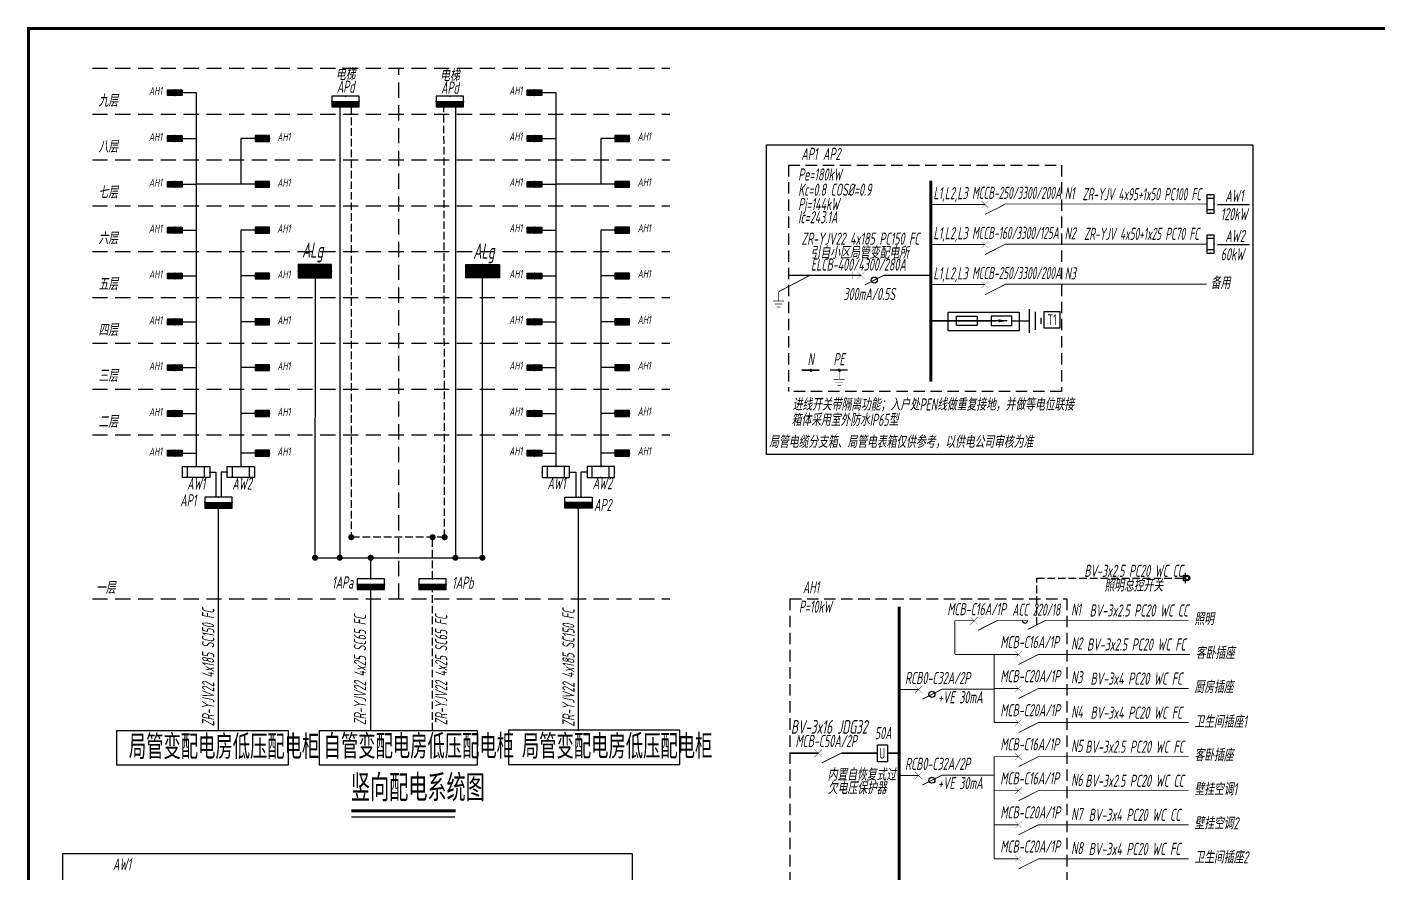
# Model space of a CAD drawing. Extents: x 3753737 to 4713801, y -857380 to 24339.
# Drawn here: x 4113161 to 4157610, y -658628 to -630804 of the extents above; entities that cross this region are included whole.
import ezdxf
from ezdxf.enums import TextEntityAlignment as Align

# ---------------------------------------------------------------- set-up
doc = ezdxf.new("R2010")
doc.units = 0
doc.header["$LTSCALE"] = 1000
doc.header["$MEASUREMENT"] = 0
for name, pattern in [('CONTINOUS', [0]), ('DASH', [0.35, 0.25, -0.1]), ('DASH4', [0.1875, 0.125, -0.0625]), ('DASHED', [0.75, 0.5, -0.25])]:
    doc.linetypes.add(name, pattern=pattern)
doc.layers.get('0').update_dxf_attribs({"linetype": 'CONTINUOUS'})
for name, color, linetype in [('!!电气', 1, 'CONTINUOUS'), ('ANNO-NOTE', 7, 'CONTINUOUS'), ('DIM-照明', 7, 'CONTINUOUS'), ('ELEMENT', 3, 'CONTINUOUS'), ('EQUIP', 3, 'CONTINUOUS'), ('EQUIP-照明', 3, 'CONTINUOUS'), ('EQUIP-箱柜', 3, 'CONTINUOUS'), ('WIRE-SECU-1', 30, 'CONTINUOUS'), ('WIRE-照明', 2, 'CONTINUOUS'), ('照明平面文字层', 3, 'CONTINUOUS')]:
    doc.layers.add(name, color=color, linetype=linetype)
doc.layers.add('图框', color=147, linetype='CONTINUOUS', lineweight=20)
doc.styles.add('_TCH_LABEL', font='COMPLEX', dxfattribs={"bigfont": 'GBCBIG'})
doc.styles.add('HZTXT', font='gbeitc.shx', dxfattribs={"width": 0.8, "height": 400, "bigfont": 'hztxt.shx'})
doc.styles.add('SM1', font='realsz.shx', dxfattribs={"width": 0.75, "bigfont": 'realhz.shx'})
doc.styles.get("Standard").update_dxf_attribs({"font": 'gbenor.shx', "bigfont": 'gbcbig.shx'})
doc.styles.add('TSSD_Dimension', font='Tssdeng.shx', dxfattribs={"width": 0.7, "bigfont": 'tssdchn.shx'})

# ---------------------------------------------------------------- blocks, each defined once
blk = doc.blocks.new('1107AA')
at = {"color": 3, "linetype": 'Continuous'}
for points, const_width in [([(0, -7.5), (-3.79, 0)], 0.3), ([(-1.25, 1.25), (1.25, -1.25)], 0.1), ([(1.25, 1.25), (-1.25, -1.25)], 0.1)]:
    blk.add_lwpolyline(points, dxfattribs=dict(at, const_width=const_width))
blk = doc.blocks.new('0114')
at = {"color": 3, "linetype": 'Continuous', "const_width": 0.3}
for points in [[(0, 0), (0, -4.58)], [(-2.75, -4.58), (2.75, -4.58)], [(-1.83, -6.01), (1.83, -6.01)], [(-0.86, -7.5), (0.86, -7.5)]]:
    blk.add_lwpolyline(points, dxfattribs=at)
blk = doc.blocks.new('*X28')
at = {"color": 0}
for p, q in [((197.1, 124.2), (199.7, 126.7)), ((197.2, 123.8), (200.1, 126.7)), ((197.2, 124.6), (199.2, 126.7)), ((197.3, 123.4), (200.4, 126.6)), ((197.3, 125.2), (198.6, 126.5)), ((197.4, 123.1), (200.7, 126.5)), ((197.5, 122.9), (201, 126.3)), ((197.7, 122.6), (201.2, 126.1)), ((197.9, 122.4), (201.4, 125.9)), ((198.1, 122.2), (201.6, 125.7)), ((198.4, 122), (201.8, 125.4)), ((198.7, 121.9), (201.9, 125.2)), ((199, 121.8), (202, 124.8)), ((199.4, 121.7), (202.1, 124.5)), ((199.8, 121.7), (202.1, 124.1)), ((200.3, 121.8), (202, 123.5)), ((201.2, 122.3), (201.6, 122.7))]:
    blk.add_line(p, q, dxfattribs=at)
blk = doc.blocks.new('HC000089')
at = {"color": 4, "linetype": 'Continuous', "const_width": 0.2}
blk.add_lwpolyline([(-1.8, -1.8, 0.198912), (0, -2.5, 0.198912), (1.8, -1.8, 0.198912), (2.5, 0, 0.198912), (1.8, 1.8, 0.198912), (0, 2.5, 0.198912), (-1.8, 1.8, 0.198912), (-2.5, 0, 0.198912)], format="xyb", close=True, dxfattribs=at)
at = {"color": 4}
blk.add_blockref('*X28', (-199.6, -124.2), dxfattribs=at)
blk = doc.blocks.new('A$C7C37685A')
at = {"layer": 'ELEMENT'}
for p, q in [((294, 104), (294, -104)), ((745, 104), (294, 104)), ((641, 0), (294, 0)), ((745, -104), (745, 104)), ((1135, -260), (1135, 260)), ((1264, -195), (1264, 195)), ((1394, -65), (1394, 65)), ((294, -104), (745, -104))]:
    blk.add_line(p, q, dxfattribs=at)
for points in [[(294, 0), (0, 0)], [(745, 0), (1135, 0)]]:
    blk.add_lwpolyline(points, dxfattribs=at)
for points in [[(658, 0), (450, -35), (450, 35), (658, 0)], [(450, 35), (658, 0), (450, -35), (450, 35)], [(450, -35), (450, 35), (658, 0), (450, 35)]]:
    blk.add_solid(points, dxfattribs=at)
blk = doc.blocks.new('A$C64190E90')
at = {"layer": 'DIM-照明', "color": 3}
blk.add_lwpolyline([(0, 104), (450, 104), (450, -104), (0, -104)], close=True, dxfattribs=at)
at = {"layer": 'DIM-照明'}
blk.add_blockref('A$C7C37685A', (466, 0), dxfattribs=at)
blk = doc.blocks.new('A$C5F6A5641')
at = {"layer": 'WIRE-照明', "color": 3}
for p, q in [((0, 0), (2337, 0)), ((0, -611), (0, 0)), ((2337, 0), (2337, -611)), ((2337, -611), (0, -611))]:
    blk.add_line(p, q, dxfattribs=at)
blk = doc.blocks.new('$equip$00001428')
for p, q in [((0.75, 0.6), (-0.75, 0.6)), ((-0.75, 0.6), (-0.75, 0)), ((-0.75, 0), (0.75, 0)), ((-0.469, 0.6), (-0.469, 0)), ((0.469, 0.6), (0.469, 0)), ((0.75, 0), (0.75, 0.6))]:
    blk.add_line(p, q)
for p in [(-0.75, 0.3), (0, 0.6), (0, 0), (0.75, 0.3)]:
    blk.add_point(p)
at = {"style": '_TCH_LABEL', "flags": 9}
blk.add_attdef('A', (0, 0), '', height=0.00002, dxfattribs=at)
blk = doc.blocks.new('A$C2FB505A5')
at = {"color": 3, "linetype": 'Continuous'}
for points, const_width in [([(-125, -125), (125, 125)], 10), ([(-125, 125), (125, -125)], 10), ([(771, 11), (125, -316)], 30)]:
    blk.add_lwpolyline(points, dxfattribs=dict(at, const_width=const_width))
at = {"layer": 'DIM-照明', "color": 3, "linetype": 'Continuous', "const_width": 28.8}
blk.add_lwpolyline([(771, 11), (1064, 11)], dxfattribs=at)
at = {"layer": 'DIM-照明', "color": 3, "linetype": 'Continuous'}
blk.add_circle((438, -157), 100, dxfattribs=at)
blk = doc.blocks.new('*X9')
at = {"color": 0}
for p, q in [((-250, 33), (-183, 100)), ((-250, 68), (-218, 100)), ((-247, 0), (-147, 100)), ((-212, 0), (-112, 100)), ((-177, 0), (-77, 100)), ((-141, 0), (-41, 100)), ((-106, 0), (-6, 100)), ((-71, 0), (29, 100)), ((-35, 0), (65, 100)), ((0, 0), (100, 100)), ((35, 0), (135, 100)), ((71, 0), (171, 100)), ((106, 0), (206, 100)), ((141, 0), (241, 100)), ((177, 0), (250, 73)), ((212, 0), (250, 38)), ((247, 0), (250, 3))]:
    blk.add_line(p, q, dxfattribs=at)
blk = doc.blocks.new('$equip$00001414')
for p, q in [((0.75, 0.6), (-0.75, 0.6)), ((-0.75, 0.6), (-0.75, 0)), ((-0.75, 0.3), (0.75, 0.3)), ((-0.75, 0), (0.75, 0)), ((0.75, 0), (0.75, 0.6))]:
    blk.add_line(p, q)
at = {"const_width": 0.3}
blk.add_lwpolyline([(-0.75, 0.15), (0.75, 0.15)], dxfattribs=at)
for p in [(-0.75, 0.3), (0, 0.6), (0, 0), (0.75, 0.3)]:
    blk.add_point(p)
at = {"xscale": 0.00300000000061118, "yscale": 0.00300000000061118, "zscale": 0.00300000000061118}
blk.add_blockref('*X9', (0, 0), dxfattribs=at)
at = {"style": '_TCH_LABEL', "flags": 9}
blk.add_attdef('A', (0, 0), '', height=0.00002, dxfattribs=at)
blk = doc.blocks.new('*X7')
at = {"color": 0}
for p, q in [((-250, 33), (-83, 200)), ((-250, 68), (-118, 200)), ((-250, 104), (-154, 200)), ((-250, 139), (-189, 200)), ((-250, 174), (-224, 200)), ((-247, 0), (-47, 200)), ((-212, 0), (-12, 200)), ((-177, 0), (23, 200)), ((-141, 0), (59, 200)), ((-106, 0), (94, 200)), ((-71, 0), (129, 200)), ((-35, 0), (165, 200)), ((0, 0), (200, 200)), ((35, 0), (235, 200)), ((71, 0), (250, 179)), ((106, 0), (250, 144)), ((141, 0), (250, 109)), ((177, 0), (250, 73)), ((212, 0), (250, 38)), ((247, 0), (250, 3))]:
    blk.add_line(p, q, dxfattribs=at)
blk = doc.blocks.new('$equip$00001421')
for p, q in [((0.75, 0.6), (-0.75, 0.6)), ((-0.75, 0.6), (-0.75, 0)), ((-0.75, 0), (0.75, 0)), ((0.75, 0), (0.75, 0.6))]:
    blk.add_line(p, q)
at = {"const_width": 0.6}
blk.add_lwpolyline([(-0.75, 0.3), (0.75, 0.3)], dxfattribs=at)
for p in [(-0.75, 0.3), (0, 0.6), (0, 0), (0.75, 0.3)]:
    blk.add_point(p)
at = {"xscale": 0.00300000000061118, "yscale": 0.00300000000061118, "zscale": 0.00300000000061118}
blk.add_blockref('*X7', (0, 0), dxfattribs=at)
at = {"style": '_TCH_LABEL', "flags": 9}
blk.add_attdef('A', (0, 0), '', height=0.00002, dxfattribs=at)
blk = doc.blocks.new('A$C46350062')
at = {"layer": 'DIM-照明', "color": 3, "linetype": 'Continuous', "const_width": 28.8}
for points in [[(-590, 0), (-868, 0)], [(0, 0), (-590, -298)]]:
    blk.add_lwpolyline(points, dxfattribs=at)
at = {"layer": 'DIM-照明', "color": 3, "linetype": 'Continuous'}
blk.add_arc((-678, 0), 88.4, 180.9398, 0, dxfattribs=at)
blk = doc.blocks.new('$equip$00001230')
for p, q in [((0.25, 0.71), (0.25, 0.39)), ((0.25, 0.39), (0.5, 0.39)), ((0.5, 0.39), (0.5, -0.39)), ((0.5, -0.39), (0.25, -0.39)), ((0.25, -0.39), (0.25, -0.71))]:
    blk.add_line(p, q)
for radius in [0.357, 0.25]:
    blk.add_circle((0, 0), radius)
at = {"layer": 'EQUIP-照明'}
for p in [(-0.36, 0), (0, 0.36), (0.5, 0), (0, -0.36)]:
    blk.add_point(p, dxfattribs=at)
at = {"layer": 'EQUIP-照明', "flags": 9}
blk.add_attdef('A', (0, 0), '', height=0.00002, dxfattribs=at)
blk = doc.blocks.new('A$C7F327A38')
at = {"layer": 'DIM-照明'}
blk.add_lwpolyline([(0, 329), (555, 329), (555, 0), (0, 0)], close=True, dxfattribs=at)
at = {"layer": 'EQUIP', "style": 'TSSD_Dimension', "width": 0.7}
blk.add_text('U', height=350, rotation=90, dxfattribs=at).set_placement((280, 153), align=Align.MIDDLE)

msp = doc.modelspace()

# ---------------------------------------------------------------- linework, layer by layer
at = {"layer": '!!电气', "color": 0}
for p, q in [((4120203.4, -634469.7), (4120203.4, -635979.3)), ((4132051.4, -634469.7), (4132051.4, -635979.3)), ((4120203.4, -635979.3), (4118729, -635979.3)), ((4132051.4, -635979.3), (4130576.9, -635979.3))]:
    msp.add_line(p, q, dxfattribs=at)
at = {"layer": '!!电气', "color": 1}
msp.add_lwpolyline([(4137511.8, -634683), (4153520.8, -634683), (4153520.8, -644885.3), (4137511.8, -644885.3)], close=True, dxfattribs=at)
at = {"layer": '!!电气', "color": 2, "linetype": 'DASH'}
msp.add_lwpolyline([(4146405.8, -650490.8), (4146407.6, -648947.5), (4151240, -648947.5)], dxfattribs=at)
at = {"layer": '!!电气'}
for points in [[(4116123.6, -653968.4), (4121762.9, -653968.4), (4121762.9, -655109.6), (4116123.6, -655109.6)], [(4122793.1, -653965.6), (4127987.2, -653965.6), (4127987.2, -655106.9), (4122793.1, -655106.9)], [(4134656.7, -653958.2), (4129017.4, -653958.2), (4129017.4, -655089.3), (4134656.7, -655089.3)]]:
    msp.add_lwpolyline(points, close=True, dxfattribs=at)
at = {"layer": '!!电气', "color": 6}
msp.add_lwpolyline([(4114341.5, -658014.2), (4133091.5, -658014.2), (4133091.5, -687269), (4114341.5, -687269)], close=True, dxfattribs=at)
at = {"color": 3, "linetype": 'Continuous'}
for points, const_width in [([(4140340.5, -638864.2), (4140340.5, -639115.6)], 10), ([(4140493.4, -639106.2), (4140743.4, -638856.2)], 10), ([(4140493.4, -638856.2), (4140743.4, -639106.2)], 10), ([(4141389.9, -638970.4), (4140743.4, -639297.2)], 30), ([(4144220.4, -650478.5), (4144470.4, -650228.5)], 10), ([(4144220.4, -650228.5), (4144470.4, -650478.5)], 10), ([(4145116.8, -650342.6), (4144470.4, -650669.4)], 30), ([(4139085.6, -654843.3), (4139335.6, -654593.3)], 10), ([(4139085.6, -654593.3), (4139335.6, -654843.3)], 10), ([(4139982.1, -654707.5), (4139335.6, -655034.3)], 30)]:
    msp.add_lwpolyline(points, dxfattribs=dict(at, const_width=const_width))
at = {"layer": 'ANNO-NOTE', "color": 7}
msp.add_line((4123842, -656810.5), (4127252.7, -656810.5), dxfattribs=at)
msp.add_line((4123842, -656810.5), (4127252.7, -656810.5), dxfattribs=at)
at = {"layer": 'DIM-照明', "color": 84, "linetype": 'DASHED'}
for p, q in [((4115316.3, -632159), (4134331.4, -632159)), ((4125400.6, -649631.6), (4125400.6, -632159)), ((4115316.3, -633668.6), (4134331.4, -633668.6)), ((4115316.3, -635178.3), (4134331.4, -635178.3)), ((4115316.3, -636687.9), (4134331.4, -636687.9)), ((4115316.3, -638197.6), (4134331.4, -638197.6)), ((4115316.3, -639707.2), (4134331.4, -639707.2)), ((4115316.3, -641216.9), (4134331.4, -641216.9)), ((4115316.3, -642726.5), (4134331.4, -642726.5)), ((4115316.3, -644236.1), (4134331.4, -644236.1)), ((4115316.3, -649631.6), (4134331.4, -649631.6))]:
    msp.add_line(p, q, dxfattribs=at)
at = {"layer": 'DIM-照明', "color": 7, "linetype": 'CONTINOUS'}
for p, q in [((4118264.5, -632960), (4118729, -632960)), ((4130112.4, -632960), (4130576.9, -632960)), ((4118264.5, -634469.7), (4118729, -634469.7)), ((4120668, -634469.7), (4120203.4, -634469.7)), ((4130112.4, -634469.7), (4130576.9, -634469.7)), ((4132515.9, -634469.7), (4132051.4, -634469.7)), ((4118264.5, -635979.3), (4118729, -635979.3)), ((4120668, -635979.3), (4120203.4, -635979.3)), ((4130112.4, -635979.3), (4130576.9, -635979.3)), ((4132515.9, -635979.3), (4132051.4, -635979.3)), ((4118264.5, -637489), (4118729, -637489)), ((4120668, -637489), (4120203.4, -637489)), ((4130112.4, -637489), (4130576.9, -637489)), ((4132515.9, -637489), (4132051.4, -637489)), ((4118264.5, -638998.6), (4118729, -638998.6)), ((4120668, -638998.6), (4120203.4, -638998.6)), ((4130112.4, -638998.6), (4130576.9, -638998.6)), ((4132515.9, -638998.6), (4132051.4, -638998.6)), ((4118264.5, -640508.3), (4118729, -640508.3)), ((4120668, -640508.3), (4120203.4, -640508.3)), ((4130112.4, -640508.3), (4130576.9, -640508.3)), ((4132515.9, -640508.3), (4132051.4, -640508.3)), ((4118264.5, -642017.9), (4118729, -642017.9)), ((4120668, -642017.9), (4120203.4, -642017.9)), ((4130112.4, -642017.9), (4130576.9, -642017.9)), ((4132515.9, -642017.9), (4132051.4, -642017.9)), ((4118264.5, -643527.5), (4118729, -643527.5)), ((4120668, -643527.5), (4120203.4, -643527.5)), ((4130112.4, -643527.5), (4130576.9, -643527.5)), ((4132515.9, -643527.5), (4132051.4, -643527.5)), ((4118264.5, -644833.9), (4118729, -644833.9)), ((4120668, -644833.9), (4120203.4, -644833.9)), ((4130112.4, -644833.9), (4130576.9, -644833.9)), ((4132515.9, -644833.9), (4132051.4, -644833.9))]:
    msp.add_line(p, q, dxfattribs=at)
at = {"layer": 'DIM-照明', "color": 7}
for p, q in [((4118729, -632960), (4118729, -645278.5)), ((4130576.9, -632960), (4130576.9, -645278.5)), ((4127270.8, -633436.4), (4127267.7, -648280.6)), ((4152353.8, -636645.3), (4153411.7, -636645.3)), ((4120203.4, -637489), (4120203.4, -645278.5)), ((4132051.4, -637489), (4132051.4, -645278.5)), ((4152353.8, -637965.3), (4153411.7, -637965.3)), ((4122651.7, -648280.8), (4122660.7, -639060.6)), ((4128154.4, -648280.8), (4128163.1, -639061.7)), ((4119179, -645458.5), (4119381.9, -645458.5)), ((4119381.9, -645458.5), (4119381.9, -646282.7)), ((4119753.4, -645458.5), (4119550.5, -645458.5)), ((4119550.5, -645458.5), (4119550.5, -646282.7)), ((4131026.9, -645458.5), (4131229.8, -645458.5)), ((4131229.8, -645458.5), (4131229.8, -646282.7)), ((4131601.4, -645458.5), (4131398.4, -645458.5)), ((4131398.4, -645458.5), (4131398.4, -646282.7)), ((4119466.2, -653979.3), (4119466.2, -646642.7)), ((4131314.1, -653979.3), (4131314.1, -646642.7)), ((4124477.1, -653965.6), (4124477.1, -649329.6))]:
    msp.add_line(p, q, dxfattribs=at)
at = {"layer": 'DIM-照明', "color": 7, "linetype": 'DASH'}
for p, q in [((4123838.6, -633436.7), (4123838.6, -647603.4)), ((4126912.6, -647603.4), (4126889, -633436.4)), ((4126912.6, -647604), (4123838.6, -647603.4)), ((4126515.6, -653965.6), (4126515.6, -649329.6))]:
    msp.add_line(p, q, dxfattribs=at)
at = {"layer": 'DIM-照明', "color": 3, "linetype": 'DASH4', "ltscale": 3}
for p, q in [((4138234.8, -635353.4), (4147221.6, -635353.4)), ((4138234.8, -635353.4), (4138234.8, -642807.8)), ((4147221.6, -635353.4), (4147221.6, -642807.8)), ((4147221.6, -642807.8), (4138234.8, -642807.8)), ((4138282, -649629.1), (4147393, -649629.2)), ((4138282, -649629.1), (4138282, -661282.6)), ((4147393.1, -649629.2), (4147393, -661282.7))]:
    msp.add_line(p, q, dxfattribs=at)
at = {"layer": 'DIM-照明', "color": 7}
for points in [[(4123456.8, -633436.7), (4123456.6, -648279.9)], [(4122646.8, -648279.6), (4128154.4, -648280.8)], [(4124477.1, -648969.6), (4124477.1, -648280.8)]]:
    msp.add_lwpolyline(points, dxfattribs=at)
at = {"layer": 'DIM-照明', "color": 3, "const_width": 100}
for points in [[(4142918, -635865.3), (4142918, -642477.9)], [(4141877.7, -649891.9), (4141877.7, -661003.4)]]:
    msp.add_lwpolyline(points, dxfattribs=at)
at = {"layer": 'DIM-照明', "color": 3, "linetype": 'Continuous'}
for points, const_width in [([(4142918, -636645.3), (4144699.9, -636645.3)], 28.8), ([(4145353, -636633.6), (4152005.3, -636633.6)], 28.8), ([(4142918, -637965.3), (4144699.9, -637965.3)], 28.8), ([(4145353, -637953.5), (4152005.3, -637953.5)], 28.8), ([(4137905.5, -639523.8), (4138935.1, -638981.2)], 28.8), ([(4138234.8, -638981.2), (4140618.4, -638981.2)], 49.9), ([(4141378.9, -638981.2), (4142918, -638981.2)], 49.9), ([(4141389.9, -638970.4), (4141682.3, -638970.4)], 28.8), ([(4142918, -639285.2), (4144699.9, -639285.2)], 28.8), ([(4145353, -639273.4), (4152005.3, -639273.4)], 28.8), ([(4142918, -640480), (4145065.7, -640480)], 47.2), ([(4138667.6, -642104.9), (4139248.1, -642104.9)], 47.5), ([(4139605.1, -642100.7), (4140185.5, -642100.7)], 47.5), ([(4143713.4, -650353.5), (4144345.4, -650353.5)], 28.8), ([(4143713.4, -651464.4), (4143713.4, -650353.5)], 28.8), ([(4145116.8, -650342.6), (4145409.2, -650342.6)], 28.8), ([(4145409.2, -650342.6), (4145830.6, -650342.6)], 28.8), ([(4146700.7, -650341.7), (4151408, -650341.8)], 28.8), ([(4145004.7, -651464.4), (4143713.4, -651464.4)], 28.8), ([(4145004.7, -651464.4), (4145805.8, -651464.3)], 28.8), ([(4145004.7, -651464.4), (4145004.8, -653707.2)], 28.8), ([(4146462.8, -651464.3), (4151451.8, -651463.6)], 28.8), ([(4141877.7, -652620.5), (4142516.1, -652620.5)], 28.8), ([(4143580, -652609.6), (4145004.9, -652609.6)], 28.8), ([(4145004.9, -652585.6), (4145805.9, -652585.6)], 28.8), ([(4146463, -652585.6), (4151408.1, -652585.3)], 28.8), ([(4145004.9, -653707.2), (4145805.9, -653707.2)], 28.8), ([(4146463, -653707.2), (4151408.1, -653706.9)], 28.8), ([(4138282, -654718.3), (4139210.6, -654718.3)], 52.6), ([(4139987.9, -654718.3), (4141156, -654718.3)], 52.6), ([(4141492.6, -654718.3), (4141877.7, -654718.3)], 52.6), ([(4145004.9, -654828.9), (4145805.9, -654828.8)], 28.8), ([(4145004.9, -654828.9), (4145005.1, -658193.7)], 28.8), ([(4146463, -654828.8), (4151408.1, -654828.5)], 28.8), ([(4141877.7, -655447.7), (4142516.1, -655447.7)], 28.8), ([(4143580, -655436.8), (4145004.9, -655436.8)], 28.8), ([(4145004.9, -655950.5), (4145806, -655950.4)], 28.8), ([(4146463.1, -655950.4), (4151408.1, -655950.1)], 28.8), ([(4145005, -657072.1), (4145806, -657072.1)], 28.8), ([(4146463.1, -657072), (4151408.2, -657071.7)], 28.8), ([(4145005, -658193.7), (4145806.1, -658193.7)], 28.8), ([(4146463.2, -658193.6), (4151408.2, -658193.4)], 28.8)]:
    msp.add_lwpolyline(points, dxfattribs=dict(at, const_width=const_width))
at = {"layer": 'DIM-照明', "const_width": 100}
for points in [[(4123788.6, -647603.4, 1), (4123888.6, -647603.4, 1)], [(4126465.6, -647603.4, 1), (4126565.6, -647603.4, 1)], [(4126862.6, -647604, 1), (4126962.6, -647604, 1)], [(4122696.8, -648279.7, -1), (4122596.8, -648279.6, -1)], [(4123406.8, -648280.8, 1), (4123506.8, -648280.8, 1)], [(4124427.1, -648280.8, 1), (4124527.1, -648280.8, 1)], [(4127217.7, -648280.6, 1), (4127317.7, -648280.6, 1)], [(4128104.4, -648280.8, 1), (4128204.4, -648280.8, 1)]]:
    msp.add_lwpolyline(points, format="xyb", close=True, dxfattribs=at)
at = {"layer": 'DIM-照明', "color": 7, "linetype": 'DASH'}
msp.add_lwpolyline([(4126515.6, -648969.6), (4126515.6, -647603.4)], dxfattribs=at)
at = {"layer": 'WIRE-SECU-1', "color": 7, "const_width": 98.5}
msp.add_lwpolyline([(4123841, -656616.3), (4127274.4, -656616.3)], dxfattribs=at)
msp.add_lwpolyline([(4123841, -656616.3), (4127274.4, -656616.3)], dxfattribs=at)
at = {"layer": '图框', "const_width": 100}
msp.add_lwpolyline([(4193811, -688253.6), (4193811, -630853.6), (4113211, -630853.6), (4113211, -688253.6)], close=True, dxfattribs=at)
at = {"layer": '照明平面文字层', "color": 7}
msp.add_lwpolyline([(4146650.6, -640172.1), (4147164.6, -640172.1), (4147164.6, -640719.9), (4146650.6, -640719.9)], close=True, dxfattribs=at)

# ---------------------------------------------------------------- block references
at = {"layer": '!!电气', "color": 1}
msp.add_blockref('A$C46350062', (4146700.8, -650341.7), dxfattribs=at)
at = {"layer": 'DIM-照明', "linetype": 'Continuous', "xscale": 87.60960006713867, "yscale": 87.60960006713867, "zscale": 87.60960006713867, "rotation": 90}
for p in [(4144699.9, -636645.3), (4144699.9, -637965.3), (4144699.9, -639285.2), (4145805.8, -651464.3), (4145805.9, -652585.6), (4145805.9, -653707.2), (4145805.9, -654828.8), (4145805.9, -655950.4), (4145806, -657072), (4145806, -658193.6)]:
    msp.add_blockref('1107AA', p, dxfattribs=at)
at = {"layer": 'DIM-照明', "color": 3, "linetype": 'Continuous', "xscale": -66.50000000000003, "yscale": 66.5, "zscale": 66.49999999999999, "rotation": 1.643353773062017e-06}
msp.add_blockref('0114', (4137905.5, -639523.8), dxfattribs=at)
at = {"layer": 'DIM-照明', "xscale": 14.62999999523163, "yscale": 14.62999999523163, "zscale": 14.62999999523163}
for p in [(4138969.8, -642105), (4139906.3, -642105)]:
    msp.add_blockref('HC000089', p, dxfattribs=at)
at = {"layer": 'DIM-照明', "linetype": 'DASH', "xscale": -66.50000000000003, "yscale": 66.5, "zscale": 66.49999999999999, "rotation": 1.643353773062017e-06}
msp.add_blockref('0114', (4139901, -642099.6), dxfattribs=at)
at = {"layer": 'EQUIP', "color": 0, "rotation": 270}
msp.add_blockref('A$C7F327A38', (4141163.5, -654440.9), dxfattribs=at)
at = {"layer": 'EQUIP-照明', "xscale": 240.0000000000002, "yscale": 240.0000000000002, "zscale": 240.0000000000002, "rotation": 180.0000351236171}
msp.add_blockref('$equip$00001230', (4151360, -648947.5), dxfattribs=at)
at = {"layer": 'EQUIP-箱柜'}
for name, p, xscale, yscale, zscale in [('$equip$00001421', (4118024.5, -633059.4), -320, 320, 320), ('$equip$00001421', (4129872.4, -633059.4), -320, 320, 320), ('$equip$00001414', (4123647.7, -633436.7), 600, 600, 600), ('$equip$00001414', (4127079.9, -633436.4), 600, 600, 600), ('$equip$00001421', (4118024.5, -634569.1), -320, 320, 320), ('$equip$00001421', (4120908, -634569.1), 320, 320, 320), ('$equip$00001421', (4129872.4, -634569.1), -320, 320, 320), ('$equip$00001421', (4132755.9, -634569.1), 320, 320, 320), ('$equip$00001421', (4118024.5, -636078.7), -320, 320, 320), ('$equip$00001421', (4120908, -636078.7), 320, 320, 320), ('$equip$00001421', (4129872.4, -636078.7), -320, 320, 320), ('$equip$00001421', (4132755.9, -636078.7), 320, 320, 320), ('$equip$00001421', (4118024.5, -637588.4), -320, 320, 320), ('$equip$00001421', (4120908, -637588.4), 320, 320, 320), ('$equip$00001421', (4129872.4, -637588.4), -320, 320, 320), ('$equip$00001421', (4132755.9, -637588.4), 320, 320, 320), ('$equip$00001421', (4118024.5, -639098), -320, 320, 320), ('$equip$00001421', (4120908, -639098), 320, 320, 320), ('$equip$00001421', (4129872.4, -639098), -320, 320, 320), ('$equip$00001421', (4132755.9, -639098), 320, 320, 320), ('$equip$00001421', (4118024.5, -640607.7), -320, 320, 320), ('$equip$00001421', (4120908, -640607.7), 320, 320, 320), ('$equip$00001421', (4129872.4, -640607.7), -320, 320, 320), ('$equip$00001421', (4132755.9, -640607.7), 320, 320, 320), ('$equip$00001421', (4118024.5, -642117.3), -320, 320, 320), ('$equip$00001421', (4120908, -642117.3), 320, 320, 320), ('$equip$00001421', (4129872.4, -642117.3), -320, 320, 320), ('$equip$00001421', (4132755.9, -642117.3), 320, 320, 320), ('$equip$00001421', (4118024.5, -643627), -320, 320, 320), ('$equip$00001421', (4120908, -643627), 320, 320, 320), ('$equip$00001421', (4129872.4, -643627), -320, 320, 320), ('$equip$00001421', (4132755.9, -643627), 320, 320, 320), ('$equip$00001421', (4118024.5, -644933.3), -320, 320, 320), ('$equip$00001421', (4120908, -644933.3), 320, 320, 320), ('$equip$00001421', (4129872.4, -644933.3), -320, 320, 320), ('$equip$00001421', (4132755.9, -644933.3), 320, 320, 320), ('$equip$00001414', (4119466.2, -646642.7), 600, 600, 600), ('$equip$00001414', (4131314.1, -646642.7), -600, 600, 600), ('$equip$00001414', (4124477.1, -649329.6), 600, 600, 600), ('$equip$00001414', (4126515.6, -649329.6), 600, 600, 600)]:
    msp.add_blockref(name, p, dxfattribs=dict(at, xscale=xscale, yscale=yscale, zscale=zscale))
for name, p, xscale, yscale, zscale, rotation in [('$equip$00001428', (4152005.3, -636633.6), 400, 400, 400, 270), ('$equip$00001428', (4152005.3, -637953.5), 400, 400, 400, 270), ('$equip$00001421', (4122638.5, -639060.6), 736.6071428656568, 736.6071428656568, 736.6071428656568, 359.9762906980881), ('$equip$00001421', (4128163.1, -639061.7), -736.6071428656578, 736.6071428656578, 736.6071428656578, 359.9999999999627), ('$equip$00001428', (4118729, -645278.5), -600, 600, 600, 180), ('$equip$00001428', (4120203.4, -645278.5), -600, 600, 600, 180), ('$equip$00001428', (4130576.9, -645278.5), 600, 600, 600, 180), ('$equip$00001428', (4132051.4, -645278.5), 600, 600, 600, 180)]:
    msp.add_blockref(name, p, dxfattribs=dict(at, xscale=xscale, yscale=yscale, zscale=zscale, rotation=rotation))
at = {"layer": 'WIRE-照明'}
for p in [(4140618.4, -638981.2), (4142516.1, -652620.5), (4142516.1, -655447.7)]:
    msp.add_blockref('A$C2FB505A5', p, dxfattribs=at)
at = {"layer": 'WIRE-照明', "color": 3}
msp.add_blockref('A$C5F6A5641', (4143489.4, -640191.9), dxfattribs=at)
at = {"layer": 'WIRE-照明', "xscale": 1.5, "yscale": 1.5, "zscale": 1.5}
msp.add_blockref('A$C64190E90', (4143767.7, -640480), dxfattribs=at)

# ---------------------------------------------------------------- texts
at = {"color": 0, "style": 'HZTXT', "width": 0.7}
msp.add_text('ALg', height=500, rotation=359.97629, dxfattribs=at).set_placement((4122215.9, -638397.8))
msp.add_text('ALg', height=500, dxfattribs=at).set_placement((4127853.9, -638430.9))
at = {"layer": 'DIM-照明', "style": 'HZTXT', "width": 0.7}
for s, height, p in [('电梯', 400, (4123325.9, -632559.7)), ('电梯', 400, (4126758.1, -632596.3)), ('AH1', 270, (4117175.8, -633045.5)), ('APd', 400, (4123359.7, -632968.8)), ('APd', 400, (4126791.9, -633000.5)), ('AH1', 270, (4129039.4, -633031.8)), ('九层', 400, (4115513.2, -633429.3)), ('AH1', 270, (4129039.4, -634543.9)), ('AH1', 270, (4133265.9, -634543.9)), ('八层', 400, (4115513.2, -634939)), ('AH1', 270, (4117175.8, -634557.5)), ('AH1', 270, (4121402.3, -634557.5)), ('七层', 400, (4115513.2, -636448.6)), ('AH1', 270, (4117175.8, -636064.7)), ('AH1', 270, (4121402.3, -636064.7)), ('AH1', 270, (4129039.4, -636051.1)), ('AH1', 270, (4133265.9, -636051.1)), ('AH1', 270, (4117175.8, -637574.4)), ('AH1', 270, (4121402.3, -637574.4)), ('AH1', 270, (4129039.4, -637560.8)), ('AH1', 270, (4133265.9, -637560.8)), ('六层', 400, (4115513.2, -637958.3)), ('五层', 400, (4115513.2, -639467.9)), ('AH1', 270, (4117175.8, -639084)), ('AH1', 270, (4121402.3, -639084)), ('AH1', 270, (4129039.4, -639070.4)), ('AH1', 270, (4133265.9, -639070.4)), ('AH1', 270, (4117175.8, -640593.7)), ('AH1', 270, (4121402.3, -640593.7)), ('AH1', 270, (4129039.4, -640580)), ('AH1', 270, (4133265.9, -640580)), ('四层', 400, (4115513.2, -640977.6)), ('AH1', 270, (4117175.8, -642103.3)), ('AH1', 270, (4121402.3, -642103.3)), ('AH1', 270, (4129039.4, -642089.7)), ('AH1', 270, (4133265.9, -642089.7)), ('三层', 400, (4115513.2, -642487.2)), ('二层', 400, (4115513.2, -643996.8)), ('AH1', 270, (4117175.8, -643613)), ('AH1', 270, (4121402.3, -643613)), ('AH1', 270, (4129039.4, -643599.3)), ('AH1', 270, (4133265.9, -643599.3)), ('AH1', 270, (4117175.8, -644919.4)), ('AH1', 270, (4121402.3, -644919.4)), ('AH1', 270, (4129039.4, -644905.7)), ('AH1', 270, (4133265.9, -644905.7)), ('AW1', 400, (4118432.4, -646037.5)), ('AW2', 400, (4119919.9, -646037.5)), ('AW1', 400, (4130296, -646023.8)), ('AW2', 400, (4131783.5, -646023.8)), ('AP1', 400, (4118204.1, -646591.6)), ('AP2', 400, (4131830.9, -646741.2)), ('1APa', 400, (4123203.1, -649294.9)), ('1APb', 400, (4127156.7, -649301.6)), ('一层', 400, (4115430.1, -649465.8))]:
    msp.add_text(s, height=height, dxfattribs=at).set_placement(p)
at = {"layer": 'DIM-照明', "color": 7, "linetype": 'Continuous', "style": 'HZTXT'}
for s, width, p in [('AP1', 0.7, (4138921, -634982.5)), ('AP2', 0.7, (4139656.2, -634982.5)), ('ZR-YJV 4x95+1x50 PC100 FC', 0.65, (4149867.4, -636306.8)), ('ZR-YJV22 4x185 PC150 FC', 0.7, (4140602.5, -637772.7)), ('ZR-YJV 4x50+1x25 PC70 FC', 0.65, (4149858.7, -637613.6)), ('引自小区局管变配电所', 0.65, (4140579.2, -638211.2)), ('ELCB-400/4300/280A', 0.7, (4140535.7, -638625.2)), ('300mA/0.5S', 0.7, (4140893.7, -639595.5)), ('BV-3x2.5 PC20 WC CC', 0.7, (4149598.1, -648710.2)), ('照明总控开关', 0.7, (4149598.1, -649173.7)), ('AH1', 0.7, (4138973.9, -649258.2)), ('BV-3x2.5 PC20 WC CC', 0.7, (4149771.5, -650015)), ('BV-3x2.5 PC20 WC FC', 0.7, (4149686.9, -651136.8)), ('BV-3x4 PC20 WC FC', 0.7, (4149687, -652258.5)), ('BV-3x4 PC20 WC FC', 0.7, (4149687, -653380.1)), ('MCB-C50A/2P ', 0.7, (4139551, -654313.5)), ('BV-3x2.5 PC20 WC FC', 0.7, (4149628.3, -654501.9)), ('欠电压保护器', 0.7, (4140493, -655842.6)), ('内置自恢复式过', 0.7, (4140644, -655401.6)), ('BV-3x2.5 PC20 WC CC', 0.7, (4149628.3, -655623.5)), ('BV-3x4 PC20 WC CC', 0.7, (4149628.4, -656745.1)), ('BV-3x4 PC20 WC FC', 0.7, (4149628.4, -657866.8))]:
    msp.add_text(s, height=400, dxfattribs=dict(at, width=width)).set_placement(p, align=Align.MIDDLE)
for s, width, p in [('Pe=180kW', 0.7, (4138554.2, -635858.4)), ('Kc=0.8 COS%%C=0.9', 0.7, (4138554.2, -636360)), ('MCCB-250/3300/200A', 0.65, (4144278.8, -636464.6)), ('Pj=144kW', 0.7, (4138554.2, -636834.1)), ('L1,L2,L3', 0.7, (4143005.4, -636473.7)), ('N1', 0.7, (4147324.2, -636476.9)), ('Ic=243.1A', 0.7, (4138554.2, -637266)), ('L1,L2,L3', 0.7, (4143005.4, -637793.6)), ('MCCB-160/3300/125A', 0.65, (4144278.8, -637784.5)), ('N2', 0.7, (4147324.2, -637796.8)), ('L1,L2,L3', 0.7, (4143005.4, -639113.5)), ('MCCB-250/3300/200A', 0.65, (4144278.8, -639104.5)), ('N3', 0.7, (4147324.2, -639116.7)), ('N', 0.7, (4138860.1, -641942.1)), ('PE', 0.7, (4139714.1, -641942.1)), ('进线开关带隔离功能；入户处PEN线做重复接地，并做等电位联接', 0.7, (4138364, -643434.4)), ('局管电缆分支箱、局管电表箱仅供参考，以供电公司审核为准', 0.7, (4137594.1, -644663.4)), ('P=10kW', 0.7, (4138578.8, -650092)), ('MCB-C16A/1P', 0.7, (4143460.2, -650172.8)), ('N1', 0.7, (4147539.2, -650185.1)), ('MCB-C16A/1P', 0.7, (4145208.5, -651257.3)), ('N2', 0.7, (4147539.2, -651300.1)), ('RCB0-C32A/2P', 0.7, (4142071.5, -652439.8)), ('MCB-C20A/1P', 0.7, (4145208.6, -652378.6)), ('N3', 0.7, (4147539.3, -652415)), ('+VE 30mA', 0.7, (4143155.9, -653073.7)), ('MCB-C20A/1P', 0.7, (4145208.6, -653500.2)), ('N4', 0.7, (4147539.3, -653552.5)), (' 50A', 0.7, (4140923.2, -654254.3)), ('MCB-C16A/1P', 0.7, (4145208.6, -654621.8)), ('N5', 0.7, (4147539.3, -654674.1)), ('RCB0-C32A/2P', 0.7, (4142071.5, -655266.9)), ('+VE 30mA', 0.7, (4143155.9, -655900.9)), ('MCB-C16A/1P', 0.7, (4145208.6, -655743.4)), ('N6', 0.7, (4147539.3, -655795.3)), ('MCB-C20A/1P', 0.7, (4145208.7, -656865)), ('N7', 0.7, (4147539.4, -656916.6)), ('MCB-C20A/1P', 0.7, (4145208.7, -657986.7)), ('N8', 0.7, (4147539.4, -658038.2))]:
    msp.add_text(s, height=400, dxfattribs=dict(at, width=width)).set_placement(p)
at = {"layer": 'DIM-照明', "color": 7}
for s, height, style, width, p in [('AW1', 400, 'HZTXT', 0.7, (4152614.3, -636563.1)), ('120kW', 400, 'HZTXT', 0.7, (4152464.4, -637166.2)), ('AW2', 400, 'HZTXT', 0.7, (4152614.3, -637883)), ('60kW', 400, 'HZTXT', 0.7, (4152464.4, -638486.1)), ('备用', 400, 'HZTXT', 0.7, (4152135.9, -639427.5)), ('照明', 400, 'HZTXT', 0.7, (4151595.9, -650495.8)), ('客卧插座', 400, 'HZTXT', 0.7, (4151639.6, -651613.1)), ('厨房插座', 400, 'HZTXT', 0.7, (4151595.9, -652734.8)), ('卫生间插座1', 400, 'HZTXT', 0.7, (4151595.9, -653876.2)), ('局管变配电房低压配电柜', 800, 'SM1', 0.75, (4116514.6, -654907.9)), ('自管变配电房低压配电柜', 800, 'SM1', 0.75, (4122926.6, -654894.3)), ('局管变配电房低压配电柜', 800, 'SM1', 0.75, (4129456.2, -654894.3)), ('客卧插座', 400, 'HZTXT', 0.7, (4151596, -654978)), ('竖向配电系统图', 883.2, 'SM1', 0.75, (4123829, -656301.8)), ('竖向配电系统图', 883.2, 'SM1', 0.75, (4123829, -656301.8)), ('壁挂空调1', 400, 'HZTXT', 0.7, (4151596, -656099.9)), ('壁挂空调2', 400, 'HZTXT', 0.7, (4151596.1, -657221.5)), ('卫生间插座2', 400, 'HZTXT', 0.7, (4151596.1, -658343.1))]:
    msp.add_text(s, height=height, dxfattribs=dict(at, style=style, width=width)).set_placement(p)
at = {"layer": 'DIM-照明', "color": 1, "linetype": 'Continuous', "style": 'HZTXT', "width": 0.7}
msp.add_text('箱体采用室外防水IP65型', height=400, dxfattribs=at).set_placement((4138333, -643939.6))
at = {"layer": 'DIM-照明', "color": 7, "linetype": 'Continuous', "style": 'HZTXT', "width": 0.66}
msp.add_text('ACC 220/18', height=400, rotation=0, dxfattribs=at).set_placement((4145605.6, -650188.5, 0))
at = {"layer": 'DIM-照明', "style": 'HZTXT', "width": 0.7}
for s, p in [('ZR-YJV22 4x185 SC150 FC', (4119324.8, -653826.2)), ('ZR-YJV22 4x25 SC65 FC', (4124324.6, -653790.9)), ('ZR-YJV22 4x25 SC65 FC', (4126996.9, -653790.9)), ('ZR-YJV22 4x185 SC150 FC', (4131188.4, -653839.3))]:
    msp.add_text(s, height=400, rotation=90, dxfattribs=at).set_placement(p)
at = {"layer": 'DIM-照明', "color": 7, "style": 'HZTXT', "width": 0.7}
for s, height, p in [('BV-3x16 JDG32 ', 450, (4139659.6, -653849)), ('AW1', 400, (4116288.1, -658372))]:
    msp.add_text(s, height=height, dxfattribs=at).set_placement(p, align=Align.MIDDLE)
at = {"layer": '照明平面文字层', "color": 7, "style": 'TSSD_Dimension', "width": 0.7}
msp.add_text('T1', height=350, dxfattribs=at).set_placement((4146760.3, -640617.1))

doc.saveas('drawing.dxf')
